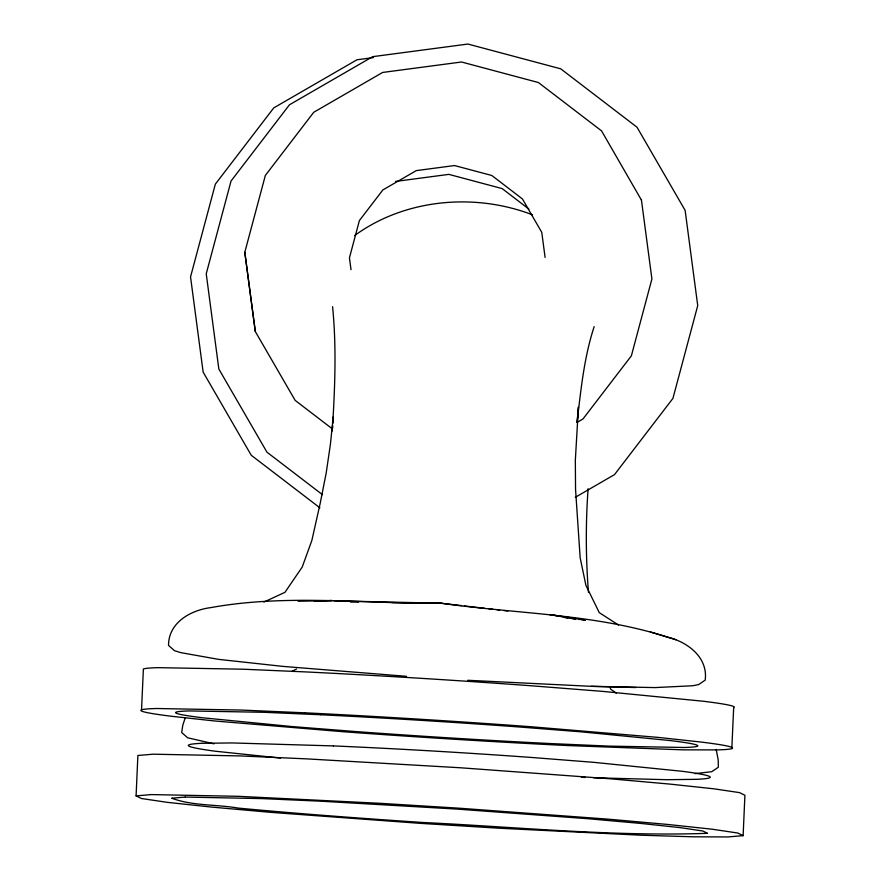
<?xml version="1.0" encoding="UTF-8"?>
<svg xmlns="http://www.w3.org/2000/svg" width="881" height="881" viewBox="0 0 881 881"><rect width="100%" height="100%" fill="white"/><g stroke="black" fill="none" stroke-linecap="round" stroke-linejoin="round"><path stroke-width="1.32" d="M136.092 795.873L137.877 755.48L153.195 754.191L240.359 755.931L306.28 758.849L460.609 767.78L609.795 778.749L669.604 784.068L713.852 788.803L739.544 792.625L744.908 795.268L743.124 835.662L727.805 836.95L692.851 836.796L640.641 835.199L499.604 828.25L420.391 823.361L271.205 812.392L211.396 807.062L167.148 802.327L141.456 798.516L136.092 795.873L151.4 794.585L238.575 796.325L379.612 803.285L458.825 808.174L608.011 819.143L667.82 824.462L712.068 829.197L737.76 833.019L743.124 835.662M141.544 709.855L143.383 668.998A286.71 8.777 3.6 0 1 158.25 667.655L243.013 669.208L307.095 671.983A301.016 9.217 3.6 0 1 532.906 685.903L602.23 691.343L703.445 701.254A286.71 8.777 3.6 0 1 733.664 707.718L731.825 748.564M332.6 425.501L332.247 430.996L332.6 425.875M332.776 422.759C335.066 384.127 336.421 345.198 332.578 306.621M588.101 488.746C585.612 523.171 585.744 557.772 588.464 592.175M332.776 423.32L333.216 416.922L330.419 444.244L326.179 473.097L320.177 503.403L311.863 540.416L302.238 567.023L284.959 592.329L263.826 602.097M332.17 428.728L295.135 400.37L255.303 331.509L244.797 252.285L265.346 175.429L313.735 112.283L382.629 72.451L461.523 62L538.401 82.528L601.569 130.895L641.467 200.13M641.401 199.756L651.907 278.991L631.369 355.836L582.969 418.982L577.022 422.417M185.307 717.608L182.796 725.206L181.684 732.529L187.642 737.793L213.995 743.828M594.157 326.642C584.048 357.455 580.865 390.03 577.088 422.109L578.432 407.143L575.337 460.234L575.546 489.351L580.161 557.816L585.931 585.391L599.289 612.669L618.561 625.047M354.58 235.59C404.93 198.765 474.848 192.598 532.509 214.832M575.271 497.313L614.486 474.639L672.93 398.388L697.73 305.597L685.132 210.383L637.029 127.238L560.745 68.828L467.921 44.05L372.663 56.67L289.486 104.762L231.042 181.012L206.231 273.804L218.84 369.018L266.943 452.162L322.512 494.715M291.754 671.487L296.534 668.987M373.302 57.617L356.97 59.776L273.782 107.867L215.349 184.118L190.538 276.909L203.148 372.123L251.25 455.268L319.902 507.83M395.492 181.442L448.858 174.372L502.17 188.6L528.875 209.061M694.966 773.639L711.76 771.69L718.345 767.241L718.191 759.84L716.165 749.368M314.319 601.305L332.17 600.523L298.108 601.271M202.002 743.3L231.989 742.936L333.326 745.91M467.833 680.286L591.206 686.321L654.946 687.587L692.708 685.759L698.611 684.592L705.196 680.132C708.214 657.424 687.587 641.941 667.611 637.15C594.598 613.65 516.508 613.958 441.161 603.232C364.591 604.047 286.777 593.772 210.856 607.604C190.626 610.148 168.447 622.636 168.535 645.421L174.493 650.685L180.847 652.656L218.576 659.362L282.779 666.377L406.515 676.322M684.074 747.484L609.267 746.119L552.695 743.663A265.71 8.138 3.6 0 1 353.369 731.373L292.173 726.572L202.839 717.817A253.089 7.753 3.6 0 1 189.283 710.934L264.102 712.3L320.673 714.755M350.396 602.053L358.644 602.152M391.649 602.593L426.03 603.033M431.536 603.111L441.161 603.232L461.578 605.621M441.161 603.232L333.8 600.798M591.206 686.321L635.741 687.532M581.383 777.317L585.413 777.46M593.497 777.758L666.565 779.696L696.552 779.333A277.669 9.581 3.5 0 0 683.039 771.382L593.728 762.329L532.565 757.539A254.058 8.766 3.5 0 0 333.337 745.91M305.255 712.839L241.174 710.053L156.422 708.511A286.71 8.777 3.6 0 0 171.784 716.308L214.81 720.988L342.291 731.659A301.016 9.217 3.6 0 0 568.113 745.579L682.962 749.841L716.947 749.907A286.71 8.777 3.6 0 0 701.584 742.11L658.559 737.43L531.078 726.748A301.016 9.217 3.6 0 0 305.244 712.828M280.51 758.067L215.526 751.251A277.669 9.581 3.5 0 1 202.024 743.3M464.298 605.941L484.715 608.319M488.801 608.804L492.886 609.278M496.972 609.751L499.692 610.07M503.778 610.555L507.863 611.029M565.029 617.713L567.749 618.022M571.835 618.506L575.921 618.98M578.641 619.299L585.447 620.092L549.821 614.597L575.051 619.013M650.255 631.919L675.892 639.727M616.414 693.193L610.863 689.327L609.685 686.839M244.797 252.285L255.303 331.509M545.086 257.406L541.771 232.353L522.455 198.963L491.818 175.495L454.53 165.551L416.284 170.617L382.872 189.933L359.404 220.547L349.438 257.825L351.012 269.685M320.662 714.755A265.71 8.138 3.6 0 1 519.999 727.045L581.196 731.847L670.529 740.591A253.089 7.753 3.6 0 1 684.085 747.484M185.208 797.063L171.685 798.197C192.598 806.038 216.263 804.276 238.167 808.086C299.573 813.846 361.1 818.339 422.638 822.469C517.477 827.017 612.548 836.675 707.52 833.327L702.785 830.992L680.11 827.622L641.049 823.449L588.255 818.746L456.567 809.066L320.343 801.181L262.153 798.604L185.208 797.063"/></g></svg>
